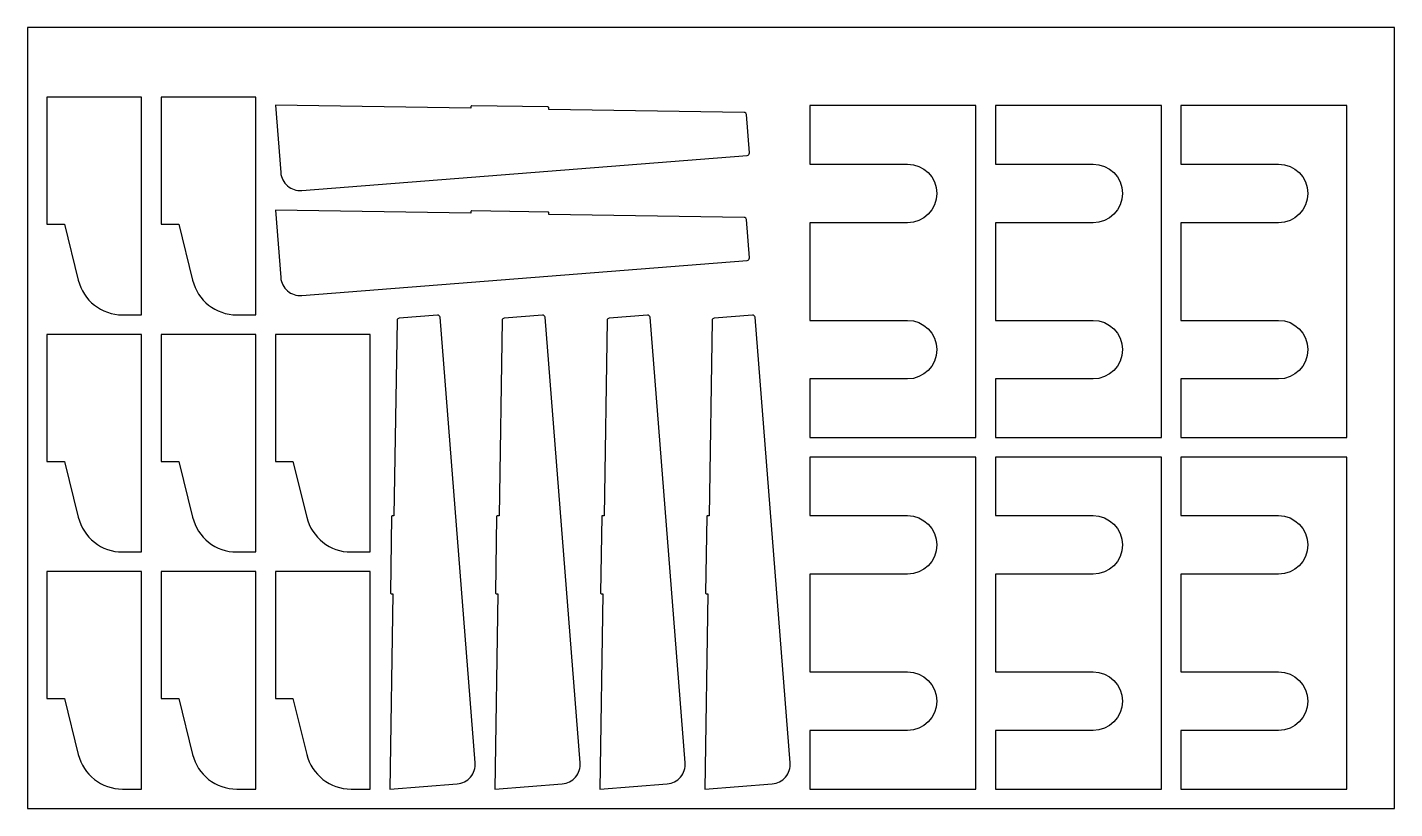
# Model space of a CAD drawing. Header units: metres. Extents: x 0 to 700, y 0 to 400.
import ezdxf

# ---------------------------------------------------------------- set-up
doc = ezdxf.new("R2010")
doc.units = ezdxf.units.M

msp = doc.modelspace()

# ---------------------------------------------------------------- linework, layer by layer
msp.add_lwpolyline([(0, 0), (700, 0), (700, 400), (0, 400)], close=True)
for points in [[(19, 299.2), (26.1, 270.6, 0.346492), (48.7, 252.8), (58.5, 252.8), (58.5, 364.2), (10, 364.2), (10, 299.2)], [(77.5, 299.2), (84.6, 270.6, 0.346492), (107.2, 252.8), (117, 252.8), (117, 364.2), (68.5, 364.2), (68.5, 299.2)], [(140.47, 316.48), (368.57, 334.43, 0.414214), (369.67, 335.72), (368.13, 355.34, 0.386871), (366.95, 356.45), (266.97, 358.02), (266.98, 358.72, 0.414214), (266.49, 359.23), (227.5, 359.84, 0.414214), (226.99, 359.35), (226.98, 358.65), (127, 360.22), (129.72, 325.66, 0.414214)], [(400.59, 300), (400.59, 250), (450.59, 250, -1), (450.59, 220), (400.59, 220), (400.59, 190), (485.59, 190), (485.59, 360), (400.59, 360), (400.59, 330), (450.59, 330, -1), (450.59, 300)], [(495.59, 300), (495.59, 250), (545.59, 250, -1), (545.59, 220), (495.59, 220), (495.59, 190), (580.59, 190), (580.59, 360), (495.59, 360), (495.59, 330), (545.59, 330, -1), (545.59, 300)], [(590.59, 300), (590.59, 250), (640.59, 250, -1), (640.59, 220), (590.59, 220), (590.59, 190), (675.59, 190), (675.59, 360), (590.59, 360), (590.59, 330), (640.59, 330, -1), (640.59, 300)], [(140.47, 262.7), (368.57, 280.66, 0.414214), (369.67, 281.95), (368.13, 301.57, 0.386871), (366.95, 302.68), (266.97, 304.25), (266.98, 304.95, 0.414214), (266.49, 305.45), (227.5, 306.07, 0.414214), (226.99, 305.57), (226.98, 304.87), (127, 306.45), (129.72, 271.89, 0.414214)], [(229.24, 23.47), (211.29, 251.57, 0.414214), (210, 252.67), (190.38, 251.13, 0.386871), (189.27, 249.95), (187.7, 149.97), (187, 149.98, 0.414214), (186.49, 149.49), (185.88, 110.5, 0.414214), (186.37, 109.99), (187.07, 109.98), (185.5, 10), (220.06, 12.72, 0.414214)], [(283.01, 23.47), (265.06, 251.57, 0.414214), (263.77, 252.67), (244.15, 251.13, 0.386871), (243.04, 249.95), (241.47, 149.97), (240.77, 149.98, 0.414214), (240.26, 149.49), (239.65, 110.5, 0.414214), (240.14, 109.99), (240.84, 109.98), (239.27, 10), (273.83, 12.72, 0.414214)], [(336.78, 23.47), (318.83, 251.57, 0.414214), (317.54, 252.67), (297.92, 251.13, 0.386871), (296.81, 249.95), (295.24, 149.97), (294.54, 149.98, 0.414214), (294.03, 149.49), (293.42, 110.5, 0.414214), (293.91, 109.99), (294.61, 109.98), (293.04, 10), (327.6, 12.72, 0.414214)], [(390.56, 23.47), (372.6, 251.57, 0.414214), (371.31, 252.67), (351.69, 251.13, 0.386871), (350.58, 249.95), (349.01, 149.97), (348.31, 149.98, 0.414214), (347.81, 149.49), (347.19, 110.5, 0.414214), (347.69, 109.99), (348.38, 109.98), (346.81, 10), (381.37, 12.72, 0.414214)], [(19, 177.8), (26.1, 149.2, 0.346492), (48.7, 131.4), (58.5, 131.4), (58.5, 242.8), (10, 242.8), (10, 177.8)], [(77.5, 177.8), (84.6, 149.2, 0.346492), (107.2, 131.4), (117, 131.4), (117, 242.8), (68.5, 242.8), (68.5, 177.8)], [(136, 177.8), (143.1, 149.2, 0.346492), (165.7, 131.4), (175.5, 131.4), (175.5, 242.8), (127, 242.8), (127, 177.8)], [(400.59, 120), (400.59, 70), (450.59, 70, -1), (450.59, 40), (400.59, 40), (400.59, 10), (485.59, 10), (485.59, 180), (400.59, 180), (400.59, 150), (450.59, 150, -1), (450.59, 120)], [(495.59, 120), (495.59, 70), (545.59, 70, -1), (545.59, 40), (495.59, 40), (495.59, 10), (580.59, 10), (580.59, 180), (495.59, 180), (495.59, 150), (545.59, 150, -1), (545.59, 120)], [(590.59, 120), (590.59, 70), (640.59, 70, -1), (640.59, 40), (590.59, 40), (590.59, 10), (675.59, 10), (675.59, 180), (590.59, 180), (590.59, 150), (640.59, 150, -1), (640.59, 120)], [(19, 56.4), (26.1, 27.8, 0.346492), (48.7, 10), (58.5, 10), (58.5, 121.4), (10, 121.4), (10, 56.4)], [(77.5, 56.4), (84.6, 27.8, 0.346492), (107.2, 10), (117, 10), (117, 121.4), (68.5, 121.4), (68.5, 56.4)], [(136, 56.4), (143.1, 27.8, 0.346492), (165.7, 10), (175.5, 10), (175.5, 121.4), (127, 121.4), (127, 56.4)]]:
    msp.add_lwpolyline(points, format="xyb", close=True)

doc.saveas('drawing.dxf')
